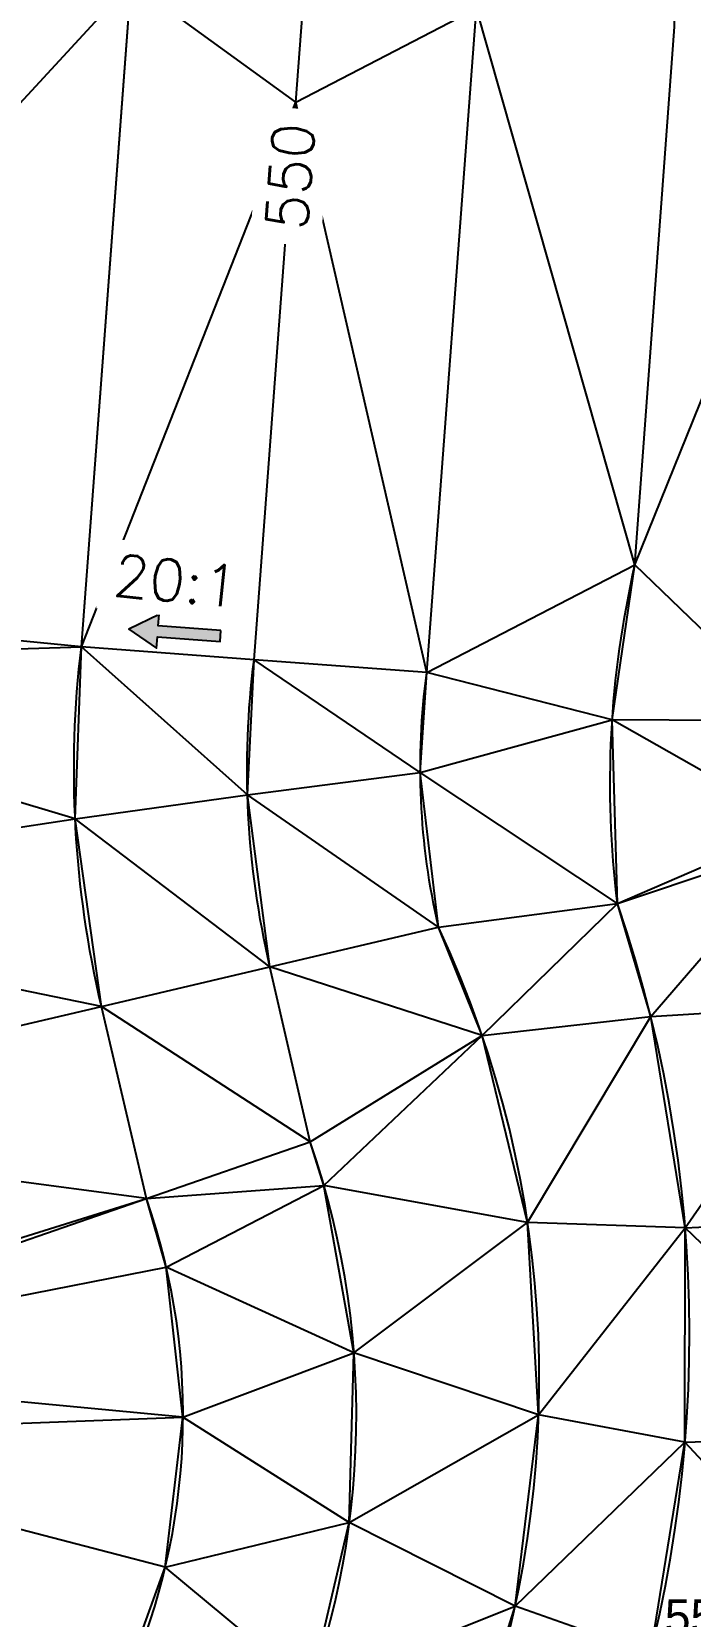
# Model space of a CAD drawing. Header units: inches. Extents: x 2461366 to 2469791, y 7062737 to 7065282.
# Drawn here: x 2467310.7 to 2467386.7, y 7064195.5 to 7064378.4 of the extents above; entities that cross this region are included whole.
import ezdxf

# ---------------------------------------------------------------- set-up
doc = ezdxf.new("R2010")
doc.units = ezdxf.units.IN
doc.header["$LTSCALE"] = 60
doc.header["$MEASUREMENT"] = 0
for name, color, linetype in [('CONC LABEL', 7, 'Continuous'), ('CONT MJR LABEL', 4, 'Continuous'), ('CONT MNR LABEL', 6, 'Continuous'), ('CONTOURS', 35, 'Continuous'), ('Proposed Ground-C-TINN', 7, 'Continuous')]:
    doc.layers.add(name, color=color, linetype=linetype)
doc.styles.add('L80', font='simplex', dxfattribs={"height": 4.8})

# ---------------------------------------------------------------- blocks, each defined once
blk = doc.blocks.new('ARW-STREET')
blk.add_hatch(color=252).paths.add_polyline_path([(0.52, 0), (0.52, 6.04), (1.61, 6.04), (0, 8.83), (-1.61, 6.04), (-0.52, 6.04), (-0.52, 0)])
at = {"color": 4}
blk.add_lwpolyline([(0.52, 0), (0.52, 6.04), (1.61, 6.04), (0, 8.83), (-1.61, 6.04), (-0.52, 6.04), (-0.52, 0)], close=True, dxfattribs=at)
blk = doc.blocks.new('*U47')
at = {"layer": 'CONC LABEL', "color": 7, "linetype": 'Continuous'}
for p, q in [((62.31, 7.98), (62.31, 3.98)), ((26.67, 1.63), (62.31, 5.98)), ((64.31, 5.98), (60.31, 5.98))]:
    blk.add_line(p, q, dxfattribs=at)
blk.add_lwpolyline([(62.31, 5.98), (59.29, 6.02), (59.38, 5.22)], close=True, dxfattribs=at)
blk.add_circle((62.31, 5.98), 1, dxfattribs=at)
at = {"layer": 'CONC LABEL', "color": 7, "char_height": 4, "attachment_point": 4}
for s, insert in [('556.00', (4, 2.8)), ('BW', (4, -2.8))]:
    blk.add_mtext(s, dxfattribs=dict(at, insert=insert))

msp = doc.modelspace()

# ---------------------------------------------------------------- linework, layer by layer
at = {"layer": 'CONTOURS'}
for points, elevation in [([(2466876.39, 7064321.36), (2466874.12, 7064362.74, 0.110194), (2466854.6, 7064434.37, -0.137687), (2466846.63, 7064476.72, -0.151282), (2466865.44, 7064532.64, -0.182735), (2466918.6, 7064568.91), (2466924.16, 7064568.4, 0.085139), (2467097.42, 7064583.1), (2467121.22, 7064589.29, -0.263152), (2467355.1, 7064494.77, -0.038917), (2467379.21, 7064459.1), (2467399.9, 7064424.14, -0.051573), (2467409.86, 7064396.21, 0.121258), (2467405.26, 7064383.32, -0.006169), (2467404.92, 7064377.82), (2467399, 7064298.82, 0.096645), (2467399.53, 7064284.83), (2467403.93, 7064266.08, -0.146049), (2467373.6, 7064117.5)], 553), ([(2467309.49, 7064095.07, 0.35989), (2467378.33, 7064277.73, -0.087475), (2467380.34, 7064316.83), (2467384.89, 7064378.93, 0.248192), (2467310.66, 7064526.73, 0.224693), (2467077.09, 7064574.55), (2467056.03, 7064568.63, -0.070457), (2467025.23, 7064561.85, -0.0023), (2467001.89, 7064562.38, 6.333921), (2467001.95, 7064562.36, 0.216596), (2466882.03, 7064521.36, 0.129763), (2466862.06, 7064473.7, 0.178127), (2466875.9, 7064412.63, -0.176414), (2466885.23, 7064380.9), (2466880.63, 7064321.94)], 552), ([(2466875.25, 7064272.92, 0.13065), (2466870.61, 7064253.23, 0.005732), (2466870.71, 7064249.63, 0.222258), (2466890.16, 7064212), (2466915.93, 7064192.14, 0.170361), (2466976.01, 7064182.72, -0.038607), (2466992.23, 7064184.23, -0.329975), (2467068.11, 7064130.73, 0.221052), (2467140.61, 7064055.96, 0.20092), (2467223.78, 7064067.12, 0.025791), (2467300.44, 7064111.73, 0.407271), (2467357.66, 7064275.01, -0.091333), (2467356.3, 7064304.39), (2467362.04, 7064381.03, 0.25865), (2467304.64, 7064519.18, 0.232912), (2467077.83, 7064570.36), (2467058.13, 7064563.01, -0.071063), (2467025.4, 7064555.84, -0.002327), (2467001.73, 7064556.38), (2467001.43, 7064556.38)], 551), ([(2467230.79, 7064091.42, -0.013352), (2467265.08, 7064117.42), (2467291.32, 7064130.89, 0.388717), (2467342.82, 7064250.25), (2467338.19, 7064270.44, -0.089208), (2467336.35, 7064305.89), (2467341.17, 7064370.23), (2467342.1, 7064382.53, 0.226549), (2467292.03, 7064511.3), (2467292.03, 7064511.3, 0.263791), (2467079.69, 7064564.65), (2467060.23, 7064557.39, -0.071624), (2467025.57, 7064549.84, -0.002354), (2467001.57, 7064550.38, 0.281978), (2466908.2, 7064490.23, 0.002198), (2466907.65, 7064489.14), (2466907.92, 7064489.68, 0.159303), (2466894.66, 7064404.58, -0.089942), (2466895.89, 7064387.97), (2466888.89, 7064324.16)], 550), ([(2466882.89, 7064266.94, 0.416534), (2466974.3, 7064201.78, -0.02973), (2466991.81, 7064203.22, -0.329957), (2467086.16, 7064136.67, 0.611079), (2467223.32, 7064115.28, -0.213654), (2467240.86, 7064130.16), (2467283.12, 7064149.14, 0.388717), (2467323.93, 7064243.69), (2467318.72, 7064265.87, -0.087614), (2467316.41, 7064307.38), (2467322.15, 7064384.02, 0.226549), (2467278.34, 7064496.73), (2467252.13, 7064521.64, 0.27904), (2467081.7, 7064559), (2467062.33, 7064551.76, -0.072686), (2467025.44, 7064543.82, 0.312092), (2466932.6, 7064494.01, 0.017251), (2466926.15, 7064481.41, 0.144369), (2466913.13, 7064405.44, -0.134221), (2466912.12, 7064382.07), (2466893.37, 7064325.82)], 549)]:
    msp.add_lwpolyline(points, format="xyb", dxfattribs=dict(at, elevation=elevation))
at = {"layer": 'Proposed Ground-C-TINN'}
for p, q in [((2467256.66, 7064313.06, 548), (2467322.15, 7064384.02, 549)), ((2467316.41, 7064307.38, 549), (2467322.15, 7064384.02, 549)), ((2467341.17, 7064370.23, 550), (2467322.15, 7064384.02, 549)), ((2467341.17, 7064370.23, 550), (2467342.1, 7064382.53, 550)), ((2467341.17, 7064370.23, 550), (2467362.04, 7064381.03, 551)), ((2467356.3, 7064304.39, 551), (2467362.04, 7064381.03, 551)), ((2467380.34, 7064316.83, 552), (2467362.04, 7064381.03, 551)), ((2467380.34, 7064316.83, 552), (2467384.89, 7064378.93, 552)), ((2467380.34, 7064316.83, 552), (2467404.92, 7064377.82, 553)), ((2467316.41, 7064307.38, 549), (2467341.17, 7064370.23, 550)), ((2467336.35, 7064305.89, 550), (2467341.17, 7064370.23, 550)), ((2467356.3, 7064304.39, 551), (2467341.17, 7064370.23, 550)), ((2467356.3, 7064304.39, 551), (2467380.34, 7064316.83, 552)), ((2467377.71, 7064298.94, 552), (2467380.34, 7064316.83, 552)), ((2467399, 7064298.82, 553), (2467380.34, 7064316.83, 552)), ((2467316.41, 7064307.38, 549), (2467256.66, 7064313.06, 548)), ((2467255.98, 7064305.4, 548), (2467316.41, 7064307.38, 549)), ((2467315.7, 7064287.5, 549), (2467316.41, 7064307.38, 549)), ((2467335.6, 7064290.27, 550), (2467316.41, 7064307.38, 549)), ((2467336.35, 7064305.89, 550), (2467316.41, 7064307.38, 549)), ((2467315.7, 7064287.5, 549), (2467255.98, 7064305.4, 548)), ((2467335.6, 7064290.27, 550), (2467336.35, 7064305.89, 550)), ((2467355.55, 7064292.88, 551), (2467336.35, 7064305.89, 550)), ((2467356.3, 7064304.39, 551), (2467336.35, 7064305.89, 550)), ((2467355.55, 7064292.88, 551), (2467356.3, 7064304.39, 551)), ((2467377.71, 7064298.94, 552), (2467356.3, 7064304.39, 551)), ((2467355.55, 7064292.88, 551), (2467377.71, 7064298.94, 552)), ((2467399.13, 7064286.77, 553), (2467377.71, 7064298.94, 552)), ((2467399, 7064298.82, 553), (2467377.71, 7064298.94, 552)), ((2467378.33, 7064277.73, 552), (2467377.71, 7064298.94, 552)), ((2467335.6, 7064290.27, 550), (2467355.55, 7064292.88, 551)), ((2467378.33, 7064277.73, 552), (2467355.55, 7064292.88, 551)), ((2467357.66, 7064275.01, 551), (2467355.55, 7064292.88, 551)), ((2467315.7, 7064287.5, 549), (2467335.6, 7064290.27, 550)), ((2467357.66, 7064275.01, 551), (2467335.6, 7064290.27, 550)), ((2467338.19, 7064270.44, 550), (2467335.6, 7064290.27, 550)), ((2467256.15, 7064278.62, 548), (2467315.7, 7064287.5, 549)), ((2467338.19, 7064270.44, 550), (2467315.7, 7064287.5, 549)), ((2467318.72, 7064265.87, 549), (2467315.7, 7064287.5, 549)), ((2467378.33, 7064277.73, 552), (2467399.13, 7064286.77, 553)), ((2467378.33, 7064277.73, 552), (2467399.53, 7064284.83, 553)), ((2467382.16, 7064264.71, 552), (2467399.53, 7064284.83, 553)), ((2467318.72, 7064265.87, 549), (2467256.15, 7064278.62, 548)), ((2467357.66, 7064275.01, 551), (2467378.33, 7064277.73, 552)), ((2467362.68, 7064262.53, 551), (2467378.33, 7064277.73, 552)), ((2467382.16, 7064264.71, 552), (2467378.33, 7064277.73, 552)), ((2467338.19, 7064270.44, 550), (2467357.66, 7064275.01, 551)), ((2467362.68, 7064262.53, 551), (2467357.66, 7064275.01, 551)), ((2467318.72, 7064265.87, 549), (2467338.19, 7064270.44, 550)), ((2467362.68, 7064262.53, 551), (2467338.19, 7064270.44, 550)), ((2467342.82, 7064250.25, 550), (2467338.19, 7064270.44, 550)), ((2467260.31, 7064252.16, 548), (2467318.72, 7064265.87, 549)), ((2467323.93, 7064243.69, 549), (2467318.72, 7064265.87, 549)), ((2467342.82, 7064250.25, 550), (2467318.72, 7064265.87, 549)), ((2467382.16, 7064264.71, 552), (2467403.93, 7064266.08, 553)), ((2467386.13, 7064240.3, 552), (2467403.93, 7064266.08, 553)), ((2467362.68, 7064262.53, 551), (2467382.16, 7064264.71, 552)), ((2467367.92, 7064240.92, 551), (2467382.16, 7064264.71, 552)), ((2467386.13, 7064240.3, 552), (2467382.16, 7064264.71, 552)), ((2467342.82, 7064250.25, 550), (2467362.68, 7064262.53, 551)), ((2467344.42, 7064245.18, 550), (2467362.68, 7064262.53, 551)), ((2467367.92, 7064240.92, 551), (2467362.68, 7064262.53, 551)), ((2467323.93, 7064243.69, 549), (2467260.31, 7064252.16, 548)), ((2467323.93, 7064243.69, 549), (2467342.82, 7064250.25, 550)), ((2467344.42, 7064245.18, 550), (2467342.82, 7064250.25, 550)), ((2467323.93, 7064243.69, 549), (2467344.42, 7064245.18, 550)), ((2467326.2, 7064235.79, 549), (2467344.42, 7064245.18, 550)), ((2467367.92, 7064240.92, 551), (2467344.42, 7064245.18, 550)), ((2467347.87, 7064225.89, 550), (2467344.42, 7064245.18, 550)), ((2467266.49, 7064225.83, 548), (2467323.93, 7064243.69, 549)), ((2467267.19, 7064224.17, 548), (2467323.93, 7064243.69, 549)), ((2467326.2, 7064235.79, 549), (2467323.93, 7064243.69, 549)), ((2467347.87, 7064225.89, 550), (2467367.92, 7064240.92, 551)), ((2467386.13, 7064240.3, 552), (2467367.92, 7064240.92, 551)), ((2467369.21, 7064218.73, 551), (2467367.92, 7064240.92, 551)), ((2467369.21, 7064218.73, 551), (2467386.13, 7064240.3, 552)), ((2467386.11, 7064215.57, 552), (2467386.13, 7064240.3, 552)), ((2467386.13, 7064240.3, 552), (2467409.5, 7064241.48, 553)), ((2467411.12, 7064216.32, 553), (2467386.13, 7064240.3, 552)), ((2467267.19, 7064224.17, 548), (2467326.2, 7064235.79, 549)), ((2467328.14, 7064218.47, 549), (2467326.2, 7064235.79, 549)), ((2467347.87, 7064225.89, 550), (2467326.2, 7064235.79, 549)), ((2467328.14, 7064218.47, 549), (2467347.87, 7064225.89, 550)), ((2467347.34, 7064206.3, 550), (2467347.87, 7064225.89, 550)), ((2467369.21, 7064218.73, 551), (2467347.87, 7064225.89, 550)), ((2467328.14, 7064218.47, 549), (2467267.19, 7064224.17, 548)), ((2467267.95, 7064216.2, 548), (2467328.14, 7064218.47, 549)), ((2467326.1, 7064201.15, 549), (2467328.14, 7064218.47, 549)), ((2467347.34, 7064206.3, 550), (2467328.14, 7064218.47, 549)), ((2467347.34, 7064206.3, 550), (2467369.21, 7064218.73, 551)), ((2467366.51, 7064196.66, 551), (2467369.21, 7064218.73, 551)), ((2467386.11, 7064215.57, 552), (2467369.21, 7064218.73, 551)), ((2467326.1, 7064201.15, 549), (2467267.95, 7064216.2, 548)), ((2467366.51, 7064196.66, 551), (2467386.11, 7064215.57, 552)), ((2467382.12, 7064191.16, 552), (2467386.11, 7064215.57, 552)), ((2467386.11, 7064215.57, 552), (2467411.12, 7064216.32, 553)), ((2467408.75, 7064191.21, 553), (2467386.11, 7064215.57, 552)), ((2467326.1, 7064201.15, 549), (2467347.34, 7064206.3, 550)), ((2467342.85, 7064187.23, 550), (2467347.34, 7064206.3, 550)), ((2467366.51, 7064196.66, 551), (2467347.34, 7064206.3, 550)), ((2467320.17, 7064184.75, 549), (2467326.1, 7064201.15, 549)), ((2467342.85, 7064187.23, 550), (2467326.1, 7064201.15, 549)), ((2467342.85, 7064187.23, 550), (2467366.51, 7064196.66, 551)), ((2467359.91, 7064175.43, 551), (2467366.51, 7064196.66, 551)), ((2467382.12, 7064191.16, 552), (2467366.51, 7064196.66, 551))]:
    msp.add_line(p, q, dxfattribs=at)

# ---------------------------------------------------------------- block references
at = {"color": 7, "xscale": 1.200000000193737, "yscale": 1.200000000663822, "zscale": 1.2, "rotation": 85.71324319164306}
msp.add_blockref('ARW-STREET', (2467332.47, 7064308.62), dxfattribs=at)
at = {"layer": 'CONC LABEL', "color": 7}
msp.add_blockref('*U47', (2467379.78, 7064192.61), dxfattribs=at)

# ---------------------------------------------------------------- next in the draw order: wipeouts: each hides what was drawn before it
at = {"color": 7}
msp.add_wipeout([(2467344.02, 7064353.55), (2467345.19, 7064369.21), (2467337.05, 7064369.81), (2467335.88, 7064354.16)], dxfattribs=at).translate(0, 0, 550).dxf.layer = 'CONT MJR LABEL'
msp.add_wipeout([(2467318.12, 7064311.82), (2467335.11, 7064310.09), (2467335.94, 7064318.21), (2467318.95, 7064319.94)], dxfattribs=at).dxf.layer = 'CONT MNR LABEL'

# ---------------------------------------------------------------- next in the draw order: texts
at = {"layer": 'CONT MJR LABEL', "color": 7, "insert": (2467340.53, 7064361.68, 550), "char_height": 4.8, "attachment_point": 5, "rotation": 85.7132, "style": 'L80'}
msp.add_mtext('{550}', dxfattribs=at)
at = {"layer": 'CONT MNR LABEL', "color": 7, "style": 'L80'}
msp.add_text('20:1', height=4.8, rotation=354.1807, dxfattribs=at).set_placement((2467319.96, 7064313.32))

doc.saveas('drawing.dxf')
